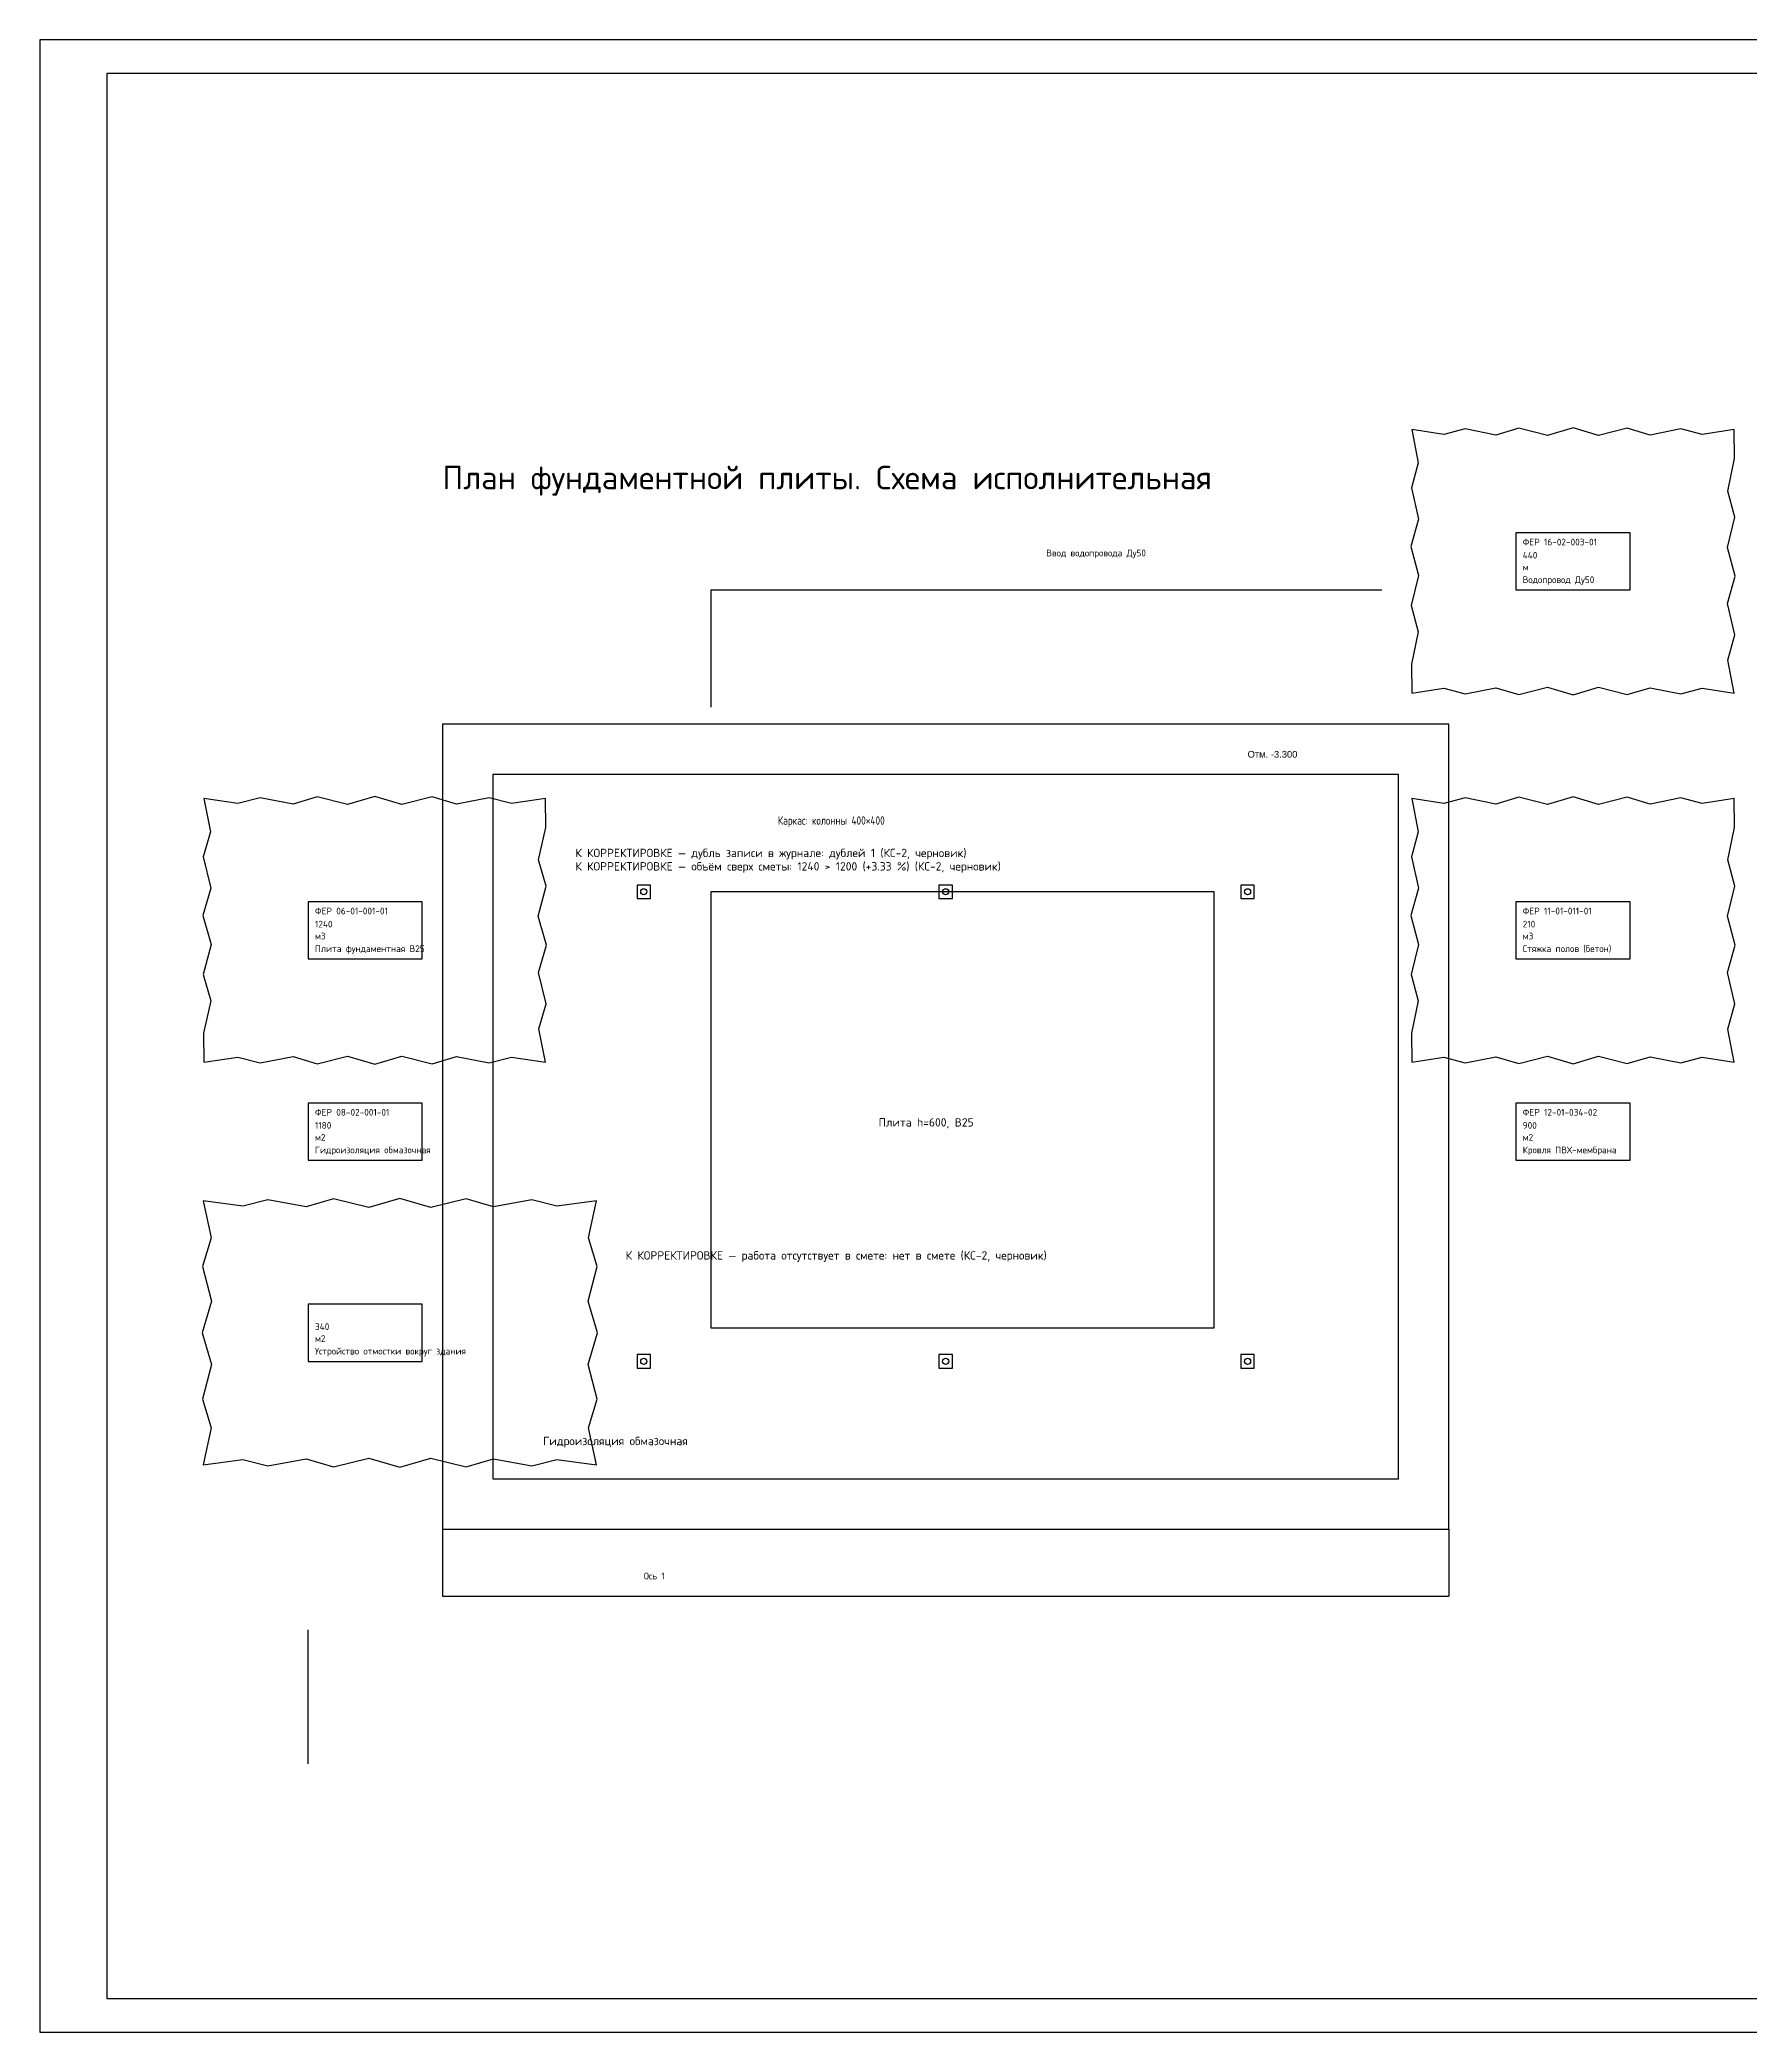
# Model space of a CAD drawing. Header units: millimetres. Extents: x 0 to 84100, y 0 to 59400.
# Drawn here: x 0 to 50980, y 0 to 59400 of the extents above; entities that cross this region are included whole.
import ezdxf

# ---------------------------------------------------------------- set-up
doc = ezdxf.new("R2010")
doc.units = ezdxf.units.MM
doc.linetypes.add('DASHED', pattern=[1.524, 1.27, -0.254])
for name, color, linetype in [('ВК_ВОДОСНАБЖЕНИЕ', 4, 'CONTINUOUS'), ('ИЗ_ГИДРОИЗОЛЯЦИЯ', 3, 'CONTINUOUS'), ('КО_КАРКАС', 2, 'CONTINUOUS'), ('КР_КРОВЛЯ', 6, 'DASHED'), ('ОС_РАМКА', 7, 'CONTINUOUS'), ('ПЛ_ФУНДАМЕНТ', 1, 'CONTINUOUS'), ('ПОМЕТКИ', 30, 'CONTINUOUS'), ('РАЗМЕРЫ', 5, 'CONTINUOUS'), ('ТЕКСТ', 7, 'CONTINUOUS')]:
    doc.layers.add(name, color=color, linetype=linetype)
doc.styles.add('ARIAL_OLD', font='arial.ttf')
doc.styles.add('GOST_TYPE_A', font='gost type a.ttf')
doc.styles.add('OpenSansCondensed-Light', font='OpenSansCondensed-Light.ttf')
doc.styles.add('СПДС', font='isocpeur.ttf')
doc.dimstyles.new('СПДС_2.5', dxfattribs={"dimtxt": 2.5, "dimasz": 2.5, "dimexe": 1.25, "dimexo": 0.625, "dimtad": 1, "dimcen": 2.5, "dimazin": 3, "dimtfac": 1, "dimtmove": 0, "dimatfit": 3})

# ---------------------------------------------------------------- blocks, each defined once
blk = doc.blocks.new('РАМКА_A1')
for points in [[(0, 0), (84100, 0), (84100, 59400), (0, 59400)], [(2000, 1000), (83100, 1000), (83100, 58400), (2000, 58400)]]:
    blk.add_lwpolyline(points, close=True)
blk = doc.blocks.new('КОЛОННА_400')
blk.add_lwpolyline([(-200, -200), (200, -200), (200, 200), (-200, 200)], close=True)
blk.add_circle((0, 0), 90)
blk = doc.blocks.new('_CLOSEDFILLED')
at = {"color": 0, "linetype": 'BYBLOCK'}
blk.add_solid([(-1, 0), (0, 0), (-1, 0)], dxfattribs=at)
blk = doc.blocks.new('*D1')
for p, q in [((12000, 15000), (12000, 13000)), ((42000, 15000), (42000, 13000)), ((12000.25, 13000), (26997.5, 13000)), ((27002.5, 13000), (41999.75, 13000))]:
    blk.add_line(p, q)
at = {"layer": 'Defpoints'}
for p in [(12000, 15000), (42000, 15000), (12000, 13000)]:
    blk.add_point(p, dxfattribs=at)
at = {"layer": 'РАЗМЕРЫ', "xscale": 0.25, "yscale": 0.25, "rotation": 180}
blk.add_blockref('_CLOSEDFILLED', (12000, 13000), dxfattribs=at)
at = {"layer": 'РАЗМЕРЫ', "xscale": 0.25, "yscale": 0.25}
blk.add_blockref('_CLOSEDFILLED', (42000, 13000), dxfattribs=at)
at = {"layer": 'РАЗМЕРЫ', "insert": (27000, 13000), "char_height": 1, "attachment_point": 5, "style": 'OpenSansCondensed-Light'}
blk.add_mtext('30000', dxfattribs=at)
blk = doc.blocks.new('ПОЗ_ОБЪЁМ')
blk.add_lwpolyline([(0, 0), (3400, 0), (3400, 1700), (0, 1700)], close=True)
at = {"style": 'СПДС'}
for tag, p in [('PTO_CODE', (200, 1326)), ('PTO_QTY', (200, 935)), ('PTO_UNIT', (200, 578)), ('PTO_NAME', (200, 204))]:
    blk.add_attdef(tag, p, '', height=200, dxfattribs=at)

msp = doc.modelspace()

# ---------------------------------------------------------------- linework, layer by layer
msp.add_line((8000, 8000), (8000, 12000))
at = {"layer": 'ВК_ВОДОСНАБЖЕНИЕ'}
for points in [[(20000, 43000), (40000, 43000)], [(20000, 43000), (20000, 39500)]]:
    msp.add_lwpolyline(points, dxfattribs=at)
at = {"layer": 'ИЗ_ГИДРОИЗОЛЯЦИЯ'}
msp.add_lwpolyline([(13500, 16500), (40500, 16500), (40500, 37500), (13500, 37500)], close=True, dxfattribs=at)
at = {"layer": 'КР_КРОВЛЯ'}
msp.add_lwpolyline([(20000, 21000), (35000, 21000), (35000, 34000), (20000, 34000)], close=True, dxfattribs=at)
at = {"layer": 'ПЛ_ФУНДАМЕНТ'}
msp.add_lwpolyline([(12000, 15000), (42000, 15000), (42000, 39000), (12000, 39000)], close=True, dxfattribs=at)
msp.add_lwpolyline([(12000, 15000), (42000, 15000)], dxfattribs=at)
at = {"layer": 'ПОМЕТКИ'}
for points in [[(40899.003, 39917.269), (41853.163, 40068.641), (42484.257, 39898.741), (43401.015, 40083.577), (44084.125, 39879.073), (44936.189, 40095.951), (45700, 39869.444), (46463.811, 40095.951), (47315.875, 39879.073), (47998.985, 40083.577), (48915.743, 39898.741), (49546.837, 40068.641), (50500.997, 39917.269), (50317.42, 40908.169), (50518.829, 41657.034), (50305.541, 42592.459), (50530.018, 43410.388), (50302.486, 44268.902), (50525.945, 45167.723), (50310.878, 45948.331), (50510.107, 46914.595), (50500.997, 47782.731), (49546.837, 47631.359), (48915.743, 47801.259), (47998.985, 47616.423), (47315.875, 47820.927), (46463.811, 47604.049), (45700, 47830.556), (44936.189, 47604.049), (44084.125, 47820.927), (43401.015, 47616.423), (42484.257, 47801.259), (41853.163, 47631.359), (40899.003, 47782.731), (41082.58, 46791.831), (40881.171, 46042.966), (41094.459, 45107.541), (40869.982, 44289.612), (41097.514, 43431.098), (40874.055, 42532.277), (41089.122, 41751.669), (40889.893, 40785.405)], [(4890.541, 28915.388), (5906.169, 29070.565), (6569.836, 28895.232), (7546.643, 29087.125), (8265.602, 28872.959), (9172.35, 29101.431), (9980.576, 28861.651), (10788.803, 29101.431), (11695.55, 28872.959), (12414.509, 29087.125), (13391.316, 28895.232), (14054.983, 29070.565), (15070.611, 28915.388), (14872.225, 29909.021), (15088.275, 30656.519), (14860.672, 31592.557), (15098.994, 32410.383), (14857.771, 33268.898), (15095.125, 34167.854), (14865.81, 34947.945), (15079.722, 35915.731), (15070.611, 36784.612), (14054.983, 36629.435), (13391.316, 36804.768), (12414.509, 36612.875), (11695.55, 36827.041), (10788.803, 36598.569), (9980.576, 36838.349), (9172.35, 36598.569), (8265.602, 36827.041), (7546.643, 36612.875), (6569.836, 36804.768), (5906.169, 36629.435), (4890.541, 36784.612), (5088.927, 35790.979), (4872.877, 35043.481), (5100.48, 34107.443), (4862.158, 33289.617), (5103.381, 32431.102), (4866.027, 31532.146), (5095.342, 30752.055), (4881.431, 29784.269)], [(40899.003, 28917.269), (41853.163, 29068.641), (42484.257, 28898.741), (43401.015, 29083.577), (44084.125, 28879.073), (44936.189, 29095.951), (45700, 28869.444), (46463.811, 29095.951), (47315.875, 28879.073), (47998.985, 29083.577), (48915.743, 28898.741), (49546.837, 29068.641), (50500.997, 28917.269), (50317.42, 29908.169), (50518.829, 30657.034), (50305.541, 31592.459), (50530.018, 32410.388), (50302.486, 33268.902), (50525.945, 34167.723), (50310.878, 34948.331), (50510.107, 35914.595), (50500.997, 36782.731), (49546.837, 36631.359), (48915.743, 36801.259), (47998.985, 36616.423), (47315.875, 36820.927), (46463.811, 36604.049), (45700, 36830.556), (44936.189, 36604.049), (44084.125, 36820.927), (43401.015, 36616.423), (42484.257, 36801.259), (41853.163, 36631.359), (40899.003, 36782.731), (41082.58, 35791.831), (40881.171, 35042.966), (41094.459, 34107.541), (40869.982, 33289.612), (41097.514, 32431.098), (40874.055, 31532.277), (41089.122, 30751.669), (40889.893, 29785.405)], [(4867.895, 16911.234), (6047.869, 17074.927), (6797.793, 16887.016), (7936.095, 17095.764), (8749.052, 16857.422), (9803.464, 17115.857), (10729.672, 16840.842), (11655.88, 17115.857), (12710.292, 16857.422), (13523.248, 17095.764), (14661.55, 16887.016), (15411.475, 17074.927), (16591.448, 16911.234), (16352.747, 18016.22), (16610.214, 18874.312), (16341.625, 19907.275), (16618.501, 20850), (16341.625, 21792.725), (16610.214, 22825.688), (16352.747, 23683.78), (16591.448, 24788.766), (15411.475, 24625.073), (14661.55, 24812.984), (13523.248, 24604.236), (12710.292, 24842.578), (11655.88, 24584.143), (10729.672, 24859.158), (9803.464, 24584.143), (8749.052, 24842.578), (7936.095, 24604.236), (6797.793, 24812.984), (6047.869, 24625.073), (4867.895, 24788.766), (5106.597, 23683.78), (4849.13, 22825.688), (5117.719, 21792.725), (4840.842, 20850), (5117.719, 19907.275), (4849.13, 18874.312), (5106.597, 18016.22)]]:
    msp.add_lwpolyline(points, close=True, dxfattribs=at)

# ---------------------------------------------------------------- block references
at = {"layer": 'КО_КАРКАС'}
for p in [(18000, 34000), (27000, 34000), (36000, 34000), (18000, 20000), (27000, 20000), (36000, 20000)]:
    msp.add_blockref('КОЛОННА_400', p, dxfattribs=at)
at = {"layer": 'ОС_РАМКА'}
msp.add_blockref('РАМКА_A1', (0, 0), dxfattribs=at)
at = {"layer": 'ТЕКСТ'}
for p, values in [((44000, 43000), {'PTO_CODE': 'ФЕР 16-02-003-01', 'PTO_QTY': '440', 'PTO_UNIT': 'м', 'PTO_NAME': 'Водопровод Ду50'}), ((8000, 32000), {'PTO_CODE': 'ФЕР 06-01-001-01', 'PTO_QTY': '1240', 'PTO_UNIT': 'м3', 'PTO_NAME': 'Плита фундаментная B25'}), ((44000, 32000), {'PTO_CODE': 'ФЕР 11-01-011-01', 'PTO_QTY': '210', 'PTO_UNIT': 'м3', 'PTO_NAME': 'Стяжка полов (бетон)'}), ((8000, 26000), {'PTO_CODE': 'ФЕР 08-02-001-01', 'PTO_QTY': '1180', 'PTO_UNIT': 'м2', 'PTO_NAME': 'Гидроизоляция обмазочная'}), ((44000, 26000), {'PTO_CODE': 'ФЕР 12-01-034-02', 'PTO_QTY': '900', 'PTO_UNIT': 'м2', 'PTO_NAME': 'Кровля ПВХ-мембрана'}), ((8000, 20000), {'PTO_QTY': '340', 'PTO_UNIT': 'м2', 'PTO_NAME': 'Устройство отмостки вокруг здания'})]:
    msp.add_blockref('ПОЗ_ОБЪЁМ', p, dxfattribs=at).add_auto_attribs(values)

# ---------------------------------------------------------------- texts
at = {"layer": 'ПОМЕТКИ', "style": 'СПДС'}
for s, p in [('К КОРРЕКТИРОВКЕ — дубль записи в журнале: дублей 1 (КС-2, черновик)', (15961.2, 35033.3)), ('К КОРРЕКТИРОВКЕ — объём сверх сметы: 1240 > 1200 (+3.33 %) (КС-2, черновик)', (15961.2, 34633.3)), ('К КОРРЕКТИРОВКЕ — работа отсутствует в смете: нет в смете (КС-2, черновик)', (17459.3, 23033.3))]:
    msp.add_text(s, height=250, dxfattribs=at).set_placement(p)
at = {"layer": 'ТЕКСТ'}
for s, height, style, p in [('План фундаментной плиты. Схема исполнительная', 700, 'СПДС', (12000, 46000)), ('Ввод водопровода Ду50', 200, 'СПДС', (30000, 44000)), ('Отм. -3.300', 200, 'ARIAL_OLD', (36000, 38000)), ('Каркас: колонны 400×400', 250, 'GOST_TYPE_A', (22000, 36000)), ('Плита h=600, B25', 250, 'СПДС', (25000, 27000)), ('Гидроизоляция обмазочная', 250, 'СПДС', (15000, 17500)), ('Ось 1', 200, 'СПДС', (18000, 13500))]:
    msp.add_text(s, height=height, dxfattribs=dict(at, style=style)).set_placement(p)

# ---------------------------------------------------------------- dimensions: what is measured, and where the dimension line sits
at = {"layer": 'РАЗМЕРЫ'}
dim = msp.add_linear_dim(base=(12000, 13000), p1=(12000, 15000), p2=(42000, 15000), dimstyle='СПДС_2.5', dxfattribs=at)
dim.commit()
dim.dimension.update_dxf_attribs({"geometry": '*D1', "text_midpoint": (27000, 13000)})

doc.saveas('drawing.dxf')
